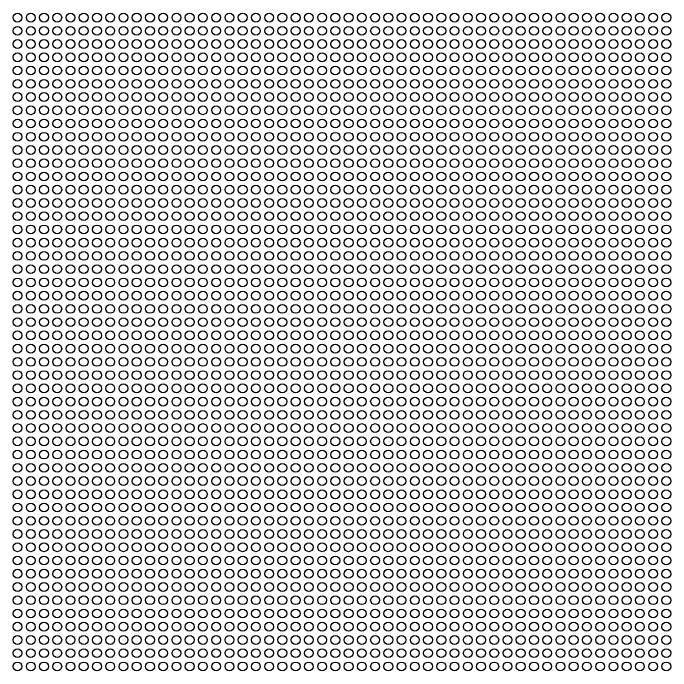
# Model space of a CAD drawing. Header units: inches. Extents: x -55 to 1004, y 12 to 2250.
# Drawn here: x 430.1 to 575.4, y 635.6 to 781 of the extents above; entities that cross this region are included whole.
import ezdxf

# ---------------------------------------------------------------- set-up
doc = ezdxf.new("R2010")
doc.units = ezdxf.units.IN
doc.header["$MEASUREMENT"] = 0

# ---------------------------------------------------------------- blocks, each defined once
blk = doc.blocks.new('*U12')
blk.add_circle((0, 0), 0.976)
blk = doc.blocks.new('*U13')
at = {"color": 0, "linetype": 'ByBlock', "lineweight": -2, "transparency": 16777216}
for p in [(0, 143.4), (2.93, 143.4), (5.85, 143.4), (8.78, 143.4), (11.71, 143.4), (14.63, 143.4), (17.56, 143.4), (20.49, 143.4), (23.41, 143.4), (26.34, 143.4), (29.27, 143.4), (32.19, 143.4), (35.12, 143.4), (38.05, 143.4), (40.97, 143.4), (43.9, 143.4), (46.83, 143.4), (49.75, 143.4), (52.68, 143.4), (55.61, 143.4), (58.53, 143.4), (61.46, 143.4), (64.39, 143.4), (67.31, 143.4), (70.24, 143.4), (73.17, 143.4), (76.09, 143.4), (79.02, 143.4), (81.95, 143.4), (84.87, 143.4), (87.8, 143.4), (90.73, 143.4), (93.65, 143.4), (96.58, 143.4), (99.51, 143.4), (102.43, 143.4), (105.36, 143.4), (108.29, 143.4), (111.21, 143.4), (114.14, 143.4), (117.06, 143.4), (119.99, 143.4), (122.92, 143.4), (125.84, 143.4), (128.77, 143.4), (131.7, 143.4), (134.62, 143.4), (137.55, 143.4), (140.48, 143.4), (143.4, 143.4), (0, 140.48), (2.93, 140.48), (5.85, 140.48), (8.78, 140.48), (11.71, 140.48), (14.63, 140.48), (17.56, 140.48), (20.49, 140.48), (23.41, 140.48), (26.34, 140.48), (29.27, 140.48), (32.19, 140.48), (35.12, 140.48), (38.05, 140.48), (40.97, 140.48), (43.9, 140.48), (46.83, 140.48), (49.75, 140.48), (52.68, 140.48), (55.61, 140.48), (58.53, 140.48), (61.46, 140.48), (64.39, 140.48), (67.31, 140.48), (70.24, 140.48), (73.17, 140.48), (76.09, 140.48), (79.02, 140.48), (81.95, 140.48), (84.87, 140.48), (87.8, 140.48), (90.73, 140.48), (93.65, 140.48), (96.58, 140.48), (99.51, 140.48), (102.43, 140.48), (105.36, 140.48), (108.29, 140.48), (111.21, 140.48), (114.14, 140.48), (117.06, 140.48), (119.99, 140.48), (122.92, 140.48), (125.84, 140.48), (128.77, 140.48), (131.7, 140.48), (134.62, 140.48), (137.55, 140.48), (140.48, 140.48), (143.4, 140.48), (0, 137.55), (2.93, 137.55), (5.85, 137.55), (8.78, 137.55), (11.71, 137.55), (14.63, 137.55), (17.56, 137.55), (20.49, 137.55), (23.41, 137.55), (26.34, 137.55), (29.27, 137.55), (32.19, 137.55), (35.12, 137.55), (38.05, 137.55), (40.97, 137.55), (43.9, 137.55), (46.83, 137.55), (49.75, 137.55), (52.68, 137.55), (55.61, 137.55), (58.53, 137.55), (61.46, 137.55), (64.39, 137.55), (67.31, 137.55), (70.24, 137.55), (73.17, 137.55), (76.09, 137.55), (79.02, 137.55), (81.95, 137.55), (84.87, 137.55), (87.8, 137.55), (90.73, 137.55), (93.65, 137.55), (96.58, 137.55), (99.51, 137.55), (102.43, 137.55), (105.36, 137.55), (108.29, 137.55), (111.21, 137.55), (114.14, 137.55), (117.06, 137.55), (119.99, 137.55), (122.92, 137.55), (125.84, 137.55), (128.77, 137.55), (131.7, 137.55), (134.62, 137.55), (137.55, 137.55), (140.48, 137.55), (143.4, 137.55), (0, 134.62), (2.93, 134.62), (5.85, 134.62), (8.78, 134.62), (11.71, 134.62), (14.63, 134.62), (17.56, 134.62), (20.49, 134.62), (23.41, 134.62), (26.34, 134.62), (29.27, 134.62), (32.19, 134.62), (35.12, 134.62), (38.05, 134.62), (40.97, 134.62), (43.9, 134.62), (46.83, 134.62), (49.75, 134.62), (52.68, 134.62), (55.61, 134.62), (58.53, 134.62), (61.46, 134.62), (64.39, 134.62), (67.31, 134.62), (70.24, 134.62), (73.17, 134.62), (76.09, 134.62), (79.02, 134.62), (81.95, 134.62), (84.87, 134.62), (87.8, 134.62), (90.73, 134.62), (93.65, 134.62), (96.58, 134.62), (99.51, 134.62), (102.43, 134.62), (105.36, 134.62), (108.29, 134.62), (111.21, 134.62), (114.14, 134.62), (117.06, 134.62), (119.99, 134.62), (122.92, 134.62), (125.84, 134.62), (128.77, 134.62), (131.7, 134.62), (134.62, 134.62), (137.55, 134.62), (140.48, 134.62), (143.4, 134.62), (0, 131.7), (2.93, 131.7), (5.85, 131.7), (8.78, 131.7), (11.71, 131.7), (14.63, 131.7), (17.56, 131.7), (20.49, 131.7), (23.41, 131.7), (26.34, 131.7), (29.27, 131.7), (32.19, 131.7), (35.12, 131.7), (38.05, 131.7), (40.97, 131.7), (43.9, 131.7), (46.83, 131.7), (49.75, 131.7), (52.68, 131.7), (55.61, 131.7), (58.53, 131.7), (61.46, 131.7), (64.39, 131.7), (67.31, 131.7), (70.24, 131.7), (73.17, 131.7), (76.09, 131.7), (79.02, 131.7), (81.95, 131.7), (84.87, 131.7), (87.8, 131.7), (90.73, 131.7), (93.65, 131.7), (96.58, 131.7), (99.51, 131.7), (102.43, 131.7), (105.36, 131.7), (108.29, 131.7), (111.21, 131.7), (114.14, 131.7), (117.06, 131.7), (119.99, 131.7), (122.92, 131.7), (125.84, 131.7), (128.77, 131.7), (131.7, 131.7), (134.62, 131.7), (137.55, 131.7), (140.48, 131.7), (143.4, 131.7), (0, 128.77), (2.93, 128.77), (5.85, 128.77), (8.78, 128.77), (11.71, 128.77), (14.63, 128.77), (17.56, 128.77), (20.49, 128.77), (23.41, 128.77), (26.34, 128.77), (29.27, 128.77), (32.19, 128.77), (35.12, 128.77), (38.05, 128.77), (40.97, 128.77), (43.9, 128.77), (46.83, 128.77), (49.75, 128.77), (52.68, 128.77), (55.61, 128.77), (58.53, 128.77), (61.46, 128.77), (64.39, 128.77), (67.31, 128.77), (70.24, 128.77), (73.17, 128.77), (76.09, 128.77), (79.02, 128.77), (81.95, 128.77), (84.87, 128.77), (87.8, 128.77), (90.73, 128.77), (93.65, 128.77), (96.58, 128.77), (99.51, 128.77), (102.43, 128.77), (105.36, 128.77), (108.29, 128.77), (111.21, 128.77), (114.14, 128.77), (117.06, 128.77), (119.99, 128.77), (122.92, 128.77), (125.84, 128.77), (128.77, 128.77), (131.7, 128.77), (134.62, 128.77), (137.55, 128.77), (140.48, 128.77), (143.4, 128.77), (0, 125.84), (2.93, 125.84), (5.85, 125.84), (8.78, 125.84), (11.71, 125.84), (14.63, 125.84), (17.56, 125.84), (20.49, 125.84), (23.41, 125.84), (26.34, 125.84), (29.27, 125.84), (32.19, 125.84), (35.12, 125.84), (38.05, 125.84), (40.97, 125.84), (43.9, 125.84), (46.83, 125.84), (49.75, 125.84), (52.68, 125.84), (55.61, 125.84), (58.53, 125.84), (61.46, 125.84), (64.39, 125.84), (67.31, 125.84), (70.24, 125.84), (73.17, 125.84), (76.09, 125.84), (79.02, 125.84), (81.95, 125.84), (84.87, 125.84), (87.8, 125.84), (90.73, 125.84), (93.65, 125.84), (96.58, 125.84), (99.51, 125.84), (102.43, 125.84), (105.36, 125.84), (108.29, 125.84), (111.21, 125.84), (114.14, 125.84), (117.06, 125.84), (119.99, 125.84), (122.92, 125.84), (125.84, 125.84), (128.77, 125.84), (131.7, 125.84), (134.62, 125.84), (137.55, 125.84), (140.48, 125.84), (143.4, 125.84), (0, 122.92), (2.93, 122.92), (5.85, 122.92), (8.78, 122.92), (11.71, 122.92), (14.63, 122.92), (17.56, 122.92), (20.49, 122.92), (23.41, 122.92), (26.34, 122.92), (29.27, 122.92), (32.19, 122.92), (35.12, 122.92), (38.05, 122.92), (40.97, 122.92), (43.9, 122.92), (46.83, 122.92), (49.75, 122.92), (52.68, 122.92), (55.61, 122.92), (58.53, 122.92), (61.46, 122.92), (64.39, 122.92), (67.31, 122.92), (70.24, 122.92), (73.17, 122.92), (76.09, 122.92), (79.02, 122.92), (81.95, 122.92), (84.87, 122.92), (87.8, 122.92), (90.73, 122.92), (93.65, 122.92), (96.58, 122.92), (99.51, 122.92), (102.43, 122.92), (105.36, 122.92), (108.29, 122.92), (111.21, 122.92), (114.14, 122.92), (117.06, 122.92), (119.99, 122.92), (122.92, 122.92), (125.84, 122.92), (128.77, 122.92), (131.7, 122.92), (134.62, 122.92), (137.55, 122.92), (140.48, 122.92), (143.4, 122.92), (0, 119.99), (2.93, 119.99), (5.85, 119.99), (8.78, 119.99), (11.71, 119.99), (14.63, 119.99), (17.56, 119.99), (20.49, 119.99), (23.41, 119.99), (26.34, 119.99), (29.27, 119.99), (32.19, 119.99), (35.12, 119.99), (38.05, 119.99), (40.97, 119.99), (43.9, 119.99), (46.83, 119.99), (49.75, 119.99), (52.68, 119.99), (55.61, 119.99), (58.53, 119.99), (61.46, 119.99), (64.39, 119.99), (67.31, 119.99), (70.24, 119.99), (73.17, 119.99), (76.09, 119.99), (79.02, 119.99), (81.95, 119.99), (84.87, 119.99), (87.8, 119.99), (90.73, 119.99), (93.65, 119.99), (96.58, 119.99), (99.51, 119.99), (102.43, 119.99), (105.36, 119.99), (108.29, 119.99), (111.21, 119.99), (114.14, 119.99), (117.06, 119.99), (119.99, 119.99), (122.92, 119.99), (125.84, 119.99), (128.77, 119.99), (131.7, 119.99), (134.62, 119.99), (137.55, 119.99), (140.48, 119.99), (143.4, 119.99), (0, 117.06), (2.93, 117.06), (5.85, 117.06), (8.78, 117.06), (11.71, 117.06), (14.63, 117.06), (17.56, 117.06), (20.49, 117.06), (23.41, 117.06), (26.34, 117.06), (29.27, 117.06), (32.19, 117.06), (35.12, 117.06), (38.05, 117.06), (40.97, 117.06), (43.9, 117.06), (46.83, 117.06), (49.75, 117.06), (52.68, 117.06), (55.61, 117.06), (58.53, 117.06), (61.46, 117.06), (64.39, 117.06), (67.31, 117.06), (70.24, 117.06), (73.17, 117.06), (76.09, 117.06), (79.02, 117.06), (81.95, 117.06), (84.87, 117.06), (87.8, 117.06), (90.73, 117.06), (93.65, 117.06), (96.58, 117.06), (99.51, 117.06), (102.43, 117.06), (105.36, 117.06), (108.29, 117.06), (111.21, 117.06), (114.14, 117.06), (117.06, 117.06), (119.99, 117.06), (122.92, 117.06), (125.84, 117.06), (128.77, 117.06), (131.7, 117.06), (134.62, 117.06), (137.55, 117.06), (140.48, 117.06), (143.4, 117.06), (0, 114.14), (2.93, 114.14), (5.85, 114.14), (8.78, 114.14), (11.71, 114.14), (14.63, 114.14), (17.56, 114.14), (20.49, 114.14), (23.41, 114.14), (26.34, 114.14), (29.27, 114.14), (32.19, 114.14), (35.12, 114.14), (38.05, 114.14), (40.97, 114.14), (43.9, 114.14), (46.83, 114.14), (49.75, 114.14), (52.68, 114.14), (55.61, 114.14), (58.53, 114.14), (61.46, 114.14), (64.39, 114.14), (67.31, 114.14), (70.24, 114.14), (73.17, 114.14), (76.09, 114.14), (79.02, 114.14), (81.95, 114.14), (84.87, 114.14), (87.8, 114.14), (90.73, 114.14), (93.65, 114.14), (96.58, 114.14), (99.51, 114.14), (102.43, 114.14), (105.36, 114.14), (108.29, 114.14), (111.21, 114.14), (114.14, 114.14), (117.06, 114.14), (119.99, 114.14), (122.92, 114.14), (125.84, 114.14), (128.77, 114.14), (131.7, 114.14), (134.62, 114.14), (137.55, 114.14), (140.48, 114.14), (143.4, 114.14), (0, 111.21), (2.93, 111.21), (5.85, 111.21), (8.78, 111.21), (11.71, 111.21), (14.63, 111.21), (17.56, 111.21), (20.49, 111.21), (23.41, 111.21), (26.34, 111.21), (29.27, 111.21), (32.19, 111.21), (35.12, 111.21), (38.05, 111.21), (40.97, 111.21), (43.9, 111.21), (46.83, 111.21), (49.75, 111.21), (52.68, 111.21), (55.61, 111.21), (58.53, 111.21), (61.46, 111.21), (64.39, 111.21), (67.31, 111.21), (70.24, 111.21), (73.17, 111.21), (76.09, 111.21), (79.02, 111.21), (81.95, 111.21), (84.87, 111.21), (87.8, 111.21), (90.73, 111.21), (93.65, 111.21), (96.58, 111.21), (99.51, 111.21), (102.43, 111.21), (105.36, 111.21), (108.29, 111.21), (111.21, 111.21), (114.14, 111.21), (117.06, 111.21), (119.99, 111.21), (122.92, 111.21), (125.84, 111.21), (128.77, 111.21), (131.7, 111.21), (134.62, 111.21), (137.55, 111.21), (140.48, 111.21), (143.4, 111.21), (0, 108.29), (2.93, 108.29), (5.85, 108.29), (8.78, 108.29), (11.71, 108.29), (14.63, 108.29), (17.56, 108.29), (20.49, 108.29), (23.41, 108.29), (26.34, 108.29), (29.27, 108.29), (32.19, 108.29), (35.12, 108.29), (38.05, 108.29), (40.97, 108.29), (43.9, 108.29), (46.83, 108.29), (49.75, 108.29), (52.68, 108.29), (55.61, 108.29), (58.53, 108.29), (61.46, 108.29), (64.39, 108.29), (67.31, 108.29), (70.24, 108.29), (73.17, 108.29), (76.09, 108.29), (79.02, 108.29), (81.95, 108.29), (84.87, 108.29), (87.8, 108.29), (90.73, 108.29), (93.65, 108.29), (96.58, 108.29), (99.51, 108.29), (102.43, 108.29), (105.36, 108.29), (108.29, 108.29), (111.21, 108.29), (114.14, 108.29), (117.06, 108.29), (119.99, 108.29), (122.92, 108.29), (125.84, 108.29), (128.77, 108.29), (131.7, 108.29), (134.62, 108.29), (137.55, 108.29), (140.48, 108.29), (143.4, 108.29), (0, 105.36), (2.93, 105.36), (5.85, 105.36), (8.78, 105.36), (11.71, 105.36), (14.63, 105.36), (17.56, 105.36), (20.49, 105.36), (23.41, 105.36), (26.34, 105.36), (29.27, 105.36), (32.19, 105.36), (35.12, 105.36), (38.05, 105.36), (40.97, 105.36), (43.9, 105.36), (46.83, 105.36), (49.75, 105.36), (52.68, 105.36), (55.61, 105.36), (58.53, 105.36), (61.46, 105.36), (64.39, 105.36), (67.31, 105.36), (70.24, 105.36), (73.17, 105.36), (76.09, 105.36), (79.02, 105.36), (81.95, 105.36), (84.87, 105.36), (87.8, 105.36), (90.73, 105.36), (93.65, 105.36), (96.58, 105.36), (99.51, 105.36), (102.43, 105.36), (105.36, 105.36), (108.29, 105.36), (111.21, 105.36), (114.14, 105.36), (117.06, 105.36), (119.99, 105.36), (122.92, 105.36), (125.84, 105.36), (128.77, 105.36), (131.7, 105.36), (134.62, 105.36), (137.55, 105.36), (140.48, 105.36), (143.4, 105.36), (0, 102.43), (2.93, 102.43), (5.85, 102.43), (8.78, 102.43), (11.71, 102.43), (14.63, 102.43), (17.56, 102.43), (20.49, 102.43), (23.41, 102.43), (26.34, 102.43), (29.27, 102.43), (32.19, 102.43), (35.12, 102.43), (38.05, 102.43), (40.97, 102.43), (43.9, 102.43), (46.83, 102.43), (49.75, 102.43), (52.68, 102.43), (55.61, 102.43), (58.53, 102.43), (61.46, 102.43), (64.39, 102.43), (67.31, 102.43), (70.24, 102.43), (73.17, 102.43), (76.09, 102.43), (79.02, 102.43), (81.95, 102.43), (84.87, 102.43), (87.8, 102.43), (90.73, 102.43), (93.65, 102.43), (96.58, 102.43), (99.51, 102.43), (102.43, 102.43), (105.36, 102.43), (108.29, 102.43), (111.21, 102.43), (114.14, 102.43), (117.06, 102.43), (119.99, 102.43), (122.92, 102.43), (125.84, 102.43), (128.77, 102.43), (131.7, 102.43), (134.62, 102.43), (137.55, 102.43), (140.48, 102.43), (143.4, 102.43), (0, 99.51), (2.93, 99.51), (5.85, 99.51), (8.78, 99.51), (11.71, 99.51), (14.63, 99.51), (17.56, 99.51), (20.49, 99.51), (23.41, 99.51), (26.34, 99.51), (29.27, 99.51), (32.19, 99.51), (35.12, 99.51), (38.05, 99.51), (40.97, 99.51), (43.9, 99.51), (46.83, 99.51), (49.75, 99.51), (52.68, 99.51), (55.61, 99.51), (58.53, 99.51), (61.46, 99.51), (64.39, 99.51), (67.31, 99.51), (70.24, 99.51), (73.17, 99.51), (76.09, 99.51), (79.02, 99.51), (81.95, 99.51), (84.87, 99.51), (87.8, 99.51), (90.73, 99.51), (93.65, 99.51), (96.58, 99.51), (99.51, 99.51), (102.43, 99.51), (105.36, 99.51), (108.29, 99.51), (111.21, 99.51), (114.14, 99.51), (117.06, 99.51), (119.99, 99.51), (122.92, 99.51), (125.84, 99.51), (128.77, 99.51), (131.7, 99.51), (134.62, 99.51), (137.55, 99.51), (140.48, 99.51), (143.4, 99.51), (0, 96.58), (2.93, 96.58), (5.85, 96.58), (8.78, 96.58), (11.71, 96.58), (14.63, 96.58), (17.56, 96.58), (20.49, 96.58), (23.41, 96.58), (26.34, 96.58), (29.27, 96.58), (32.19, 96.58), (35.12, 96.58), (38.05, 96.58), (40.97, 96.58), (43.9, 96.58), (46.83, 96.58), (49.75, 96.58), (52.68, 96.58), (55.61, 96.58), (58.53, 96.58), (61.46, 96.58), (64.39, 96.58), (67.31, 96.58), (70.24, 96.58), (73.17, 96.58), (76.09, 96.58), (79.02, 96.58), (81.95, 96.58), (84.87, 96.58), (87.8, 96.58), (90.73, 96.58), (93.65, 96.58), (96.58, 96.58), (99.51, 96.58), (102.43, 96.58), (105.36, 96.58), (108.29, 96.58), (111.21, 96.58), (114.14, 96.58), (117.06, 96.58), (119.99, 96.58), (122.92, 96.58), (125.84, 96.58), (128.77, 96.58), (131.7, 96.58), (134.62, 96.58), (137.55, 96.58), (140.48, 96.58), (143.4, 96.58), (0, 93.65), (2.93, 93.65), (5.85, 93.65), (8.78, 93.65), (11.71, 93.65), (14.63, 93.65), (17.56, 93.65), (20.49, 93.65), (23.41, 93.65), (26.34, 93.65), (29.27, 93.65), (32.19, 93.65), (35.12, 93.65), (38.05, 93.65), (40.97, 93.65), (43.9, 93.65), (46.83, 93.65), (49.75, 93.65), (52.68, 93.65), (55.61, 93.65), (58.53, 93.65), (61.46, 93.65), (64.39, 93.65), (67.31, 93.65), (70.24, 93.65), (73.17, 93.65), (76.09, 93.65), (79.02, 93.65), (81.95, 93.65), (84.87, 93.65), (87.8, 93.65), (90.73, 93.65), (93.65, 93.65), (96.58, 93.65), (99.51, 93.65), (102.43, 93.65), (105.36, 93.65), (108.29, 93.65), (111.21, 93.65), (114.14, 93.65), (117.06, 93.65), (119.99, 93.65), (122.92, 93.65), (125.84, 93.65), (128.77, 93.65), (131.7, 93.65), (134.62, 93.65), (137.55, 93.65), (140.48, 93.65), (143.4, 93.65), (0, 90.73), (2.93, 90.73), (5.85, 90.73), (8.78, 90.73), (11.71, 90.73), (14.63, 90.73), (17.56, 90.73), (20.49, 90.73), (23.41, 90.73), (26.34, 90.73), (29.27, 90.73), (32.19, 90.73), (35.12, 90.73), (38.05, 90.73), (40.97, 90.73), (43.9, 90.73), (46.83, 90.73), (49.75, 90.73), (52.68, 90.73), (55.61, 90.73), (58.53, 90.73), (61.46, 90.73), (64.39, 90.73), (67.31, 90.73), (70.24, 90.73), (73.17, 90.73), (76.09, 90.73), (79.02, 90.73), (81.95, 90.73), (84.87, 90.73), (87.8, 90.73), (90.73, 90.73), (93.65, 90.73), (96.58, 90.73), (99.51, 90.73), (102.43, 90.73), (105.36, 90.73), (108.29, 90.73), (111.21, 90.73), (114.14, 90.73), (117.06, 90.73), (119.99, 90.73), (122.92, 90.73), (125.84, 90.73), (128.77, 90.73), (131.7, 90.73), (134.62, 90.73), (137.55, 90.73), (140.48, 90.73), (143.4, 90.73), (0, 87.8), (2.93, 87.8), (5.85, 87.8), (8.78, 87.8), (11.71, 87.8), (14.63, 87.8), (17.56, 87.8), (20.49, 87.8), (23.41, 87.8), (26.34, 87.8), (29.27, 87.8), (32.19, 87.8), (35.12, 87.8), (38.05, 87.8), (40.97, 87.8), (43.9, 87.8), (46.83, 87.8), (49.75, 87.8), (52.68, 87.8), (55.61, 87.8), (58.53, 87.8), (61.46, 87.8), (64.39, 87.8), (67.31, 87.8), (70.24, 87.8), (73.17, 87.8), (76.09, 87.8), (79.02, 87.8), (81.95, 87.8), (84.87, 87.8), (87.8, 87.8), (90.73, 87.8), (93.65, 87.8), (96.58, 87.8), (99.51, 87.8), (102.43, 87.8), (105.36, 87.8), (108.29, 87.8), (111.21, 87.8), (114.14, 87.8), (117.06, 87.8), (119.99, 87.8), (122.92, 87.8), (125.84, 87.8), (128.77, 87.8), (131.7, 87.8), (134.62, 87.8), (137.55, 87.8), (140.48, 87.8), (143.4, 87.8), (0, 84.87), (2.93, 84.87), (5.85, 84.87), (8.78, 84.87), (11.71, 84.87), (14.63, 84.87), (17.56, 84.87), (20.49, 84.87), (23.41, 84.87), (26.34, 84.87), (29.27, 84.87), (32.19, 84.87), (35.12, 84.87), (38.05, 84.87), (40.97, 84.87), (43.9, 84.87), (46.83, 84.87), (49.75, 84.87), (52.68, 84.87), (55.61, 84.87), (58.53, 84.87), (61.46, 84.87), (64.39, 84.87), (67.31, 84.87), (70.24, 84.87), (73.17, 84.87), (76.09, 84.87), (79.02, 84.87), (81.95, 84.87), (84.87, 84.87), (87.8, 84.87), (90.73, 84.87), (93.65, 84.87), (96.58, 84.87), (99.51, 84.87), (102.43, 84.87), (105.36, 84.87), (108.29, 84.87), (111.21, 84.87), (114.14, 84.87), (117.06, 84.87), (119.99, 84.87), (122.92, 84.87), (125.84, 84.87), (128.77, 84.87), (131.7, 84.87), (134.62, 84.87), (137.55, 84.87), (140.48, 84.87), (143.4, 84.87), (0, 81.95), (2.93, 81.95), (5.85, 81.95), (8.78, 81.95), (11.71, 81.95), (14.63, 81.95), (17.56, 81.95), (20.49, 81.95), (23.41, 81.95), (26.34, 81.95), (29.27, 81.95), (32.19, 81.95), (35.12, 81.95), (38.05, 81.95), (40.97, 81.95), (43.9, 81.95), (46.83, 81.95), (49.75, 81.95), (52.68, 81.95), (55.61, 81.95), (58.53, 81.95), (61.46, 81.95), (64.39, 81.95), (67.31, 81.95), (70.24, 81.95), (73.17, 81.95), (76.09, 81.95), (79.02, 81.95), (81.95, 81.95), (84.87, 81.95), (87.8, 81.95), (90.73, 81.95), (93.65, 81.95), (96.58, 81.95), (99.51, 81.95), (102.43, 81.95), (105.36, 81.95), (108.29, 81.95), (111.21, 81.95), (114.14, 81.95), (117.06, 81.95), (119.99, 81.95), (122.92, 81.95), (125.84, 81.95), (128.77, 81.95), (131.7, 81.95), (134.62, 81.95), (137.55, 81.95), (140.48, 81.95), (143.4, 81.95), (0, 79.02), (2.93, 79.02), (5.85, 79.02), (8.78, 79.02), (11.71, 79.02), (14.63, 79.02), (17.56, 79.02), (20.49, 79.02), (23.41, 79.02), (26.34, 79.02), (29.27, 79.02), (32.19, 79.02), (35.12, 79.02), (38.05, 79.02), (40.97, 79.02), (43.9, 79.02), (46.83, 79.02), (49.75, 79.02), (52.68, 79.02), (55.61, 79.02), (58.53, 79.02), (61.46, 79.02), (64.39, 79.02), (67.31, 79.02), (70.24, 79.02), (73.17, 79.02), (76.09, 79.02), (79.02, 79.02), (81.95, 79.02), (84.87, 79.02), (87.8, 79.02), (90.73, 79.02), (93.65, 79.02), (96.58, 79.02), (99.51, 79.02), (102.43, 79.02), (105.36, 79.02), (108.29, 79.02), (111.21, 79.02), (114.14, 79.02), (117.06, 79.02), (119.99, 79.02), (122.92, 79.02), (125.84, 79.02), (128.77, 79.02), (131.7, 79.02), (134.62, 79.02), (137.55, 79.02), (140.48, 79.02), (143.4, 79.02), (0, 76.09), (2.93, 76.09), (5.85, 76.09), (8.78, 76.09), (11.71, 76.09), (14.63, 76.09), (17.56, 76.09), (20.49, 76.09), (23.41, 76.09), (26.34, 76.09), (29.27, 76.09), (32.19, 76.09), (35.12, 76.09), (38.05, 76.09), (40.97, 76.09), (43.9, 76.09), (46.83, 76.09), (49.75, 76.09), (52.68, 76.09), (55.61, 76.09), (58.53, 76.09), (61.46, 76.09), (64.39, 76.09), (67.31, 76.09), (70.24, 76.09), (73.17, 76.09), (76.09, 76.09), (79.02, 76.09), (81.95, 76.09), (84.87, 76.09), (87.8, 76.09), (90.73, 76.09), (93.65, 76.09), (96.58, 76.09), (99.51, 76.09), (102.43, 76.09), (105.36, 76.09), (108.29, 76.09), (111.21, 76.09), (114.14, 76.09), (117.06, 76.09), (119.99, 76.09), (122.92, 76.09), (125.84, 76.09), (128.77, 76.09), (131.7, 76.09), (134.62, 76.09), (137.55, 76.09), (140.48, 76.09), (143.4, 76.09), (0, 73.17), (2.93, 73.17), (5.85, 73.17), (8.78, 73.17), (11.71, 73.17), (14.63, 73.17), (17.56, 73.17), (20.49, 73.17), (23.41, 73.17), (26.34, 73.17), (29.27, 73.17), (32.19, 73.17), (35.12, 73.17), (38.05, 73.17), (40.97, 73.17), (43.9, 73.17), (46.83, 73.17), (49.75, 73.17), (52.68, 73.17), (55.61, 73.17), (58.53, 73.17), (61.46, 73.17), (64.39, 73.17), (67.31, 73.17), (70.24, 73.17), (73.17, 73.17), (76.09, 73.17), (79.02, 73.17), (81.95, 73.17), (84.87, 73.17), (87.8, 73.17), (90.73, 73.17), (93.65, 73.17), (96.58, 73.17), (99.51, 73.17), (102.43, 73.17), (105.36, 73.17), (108.29, 73.17), (111.21, 73.17), (114.14, 73.17), (117.06, 73.17), (119.99, 73.17), (122.92, 73.17), (125.84, 73.17), (128.77, 73.17), (131.7, 73.17), (134.62, 73.17), (137.55, 73.17), (140.48, 73.17), (143.4, 73.17), (0, 70.24), (2.93, 70.24), (5.85, 70.24), (8.78, 70.24), (11.71, 70.24), (14.63, 70.24), (17.56, 70.24), (20.49, 70.24), (23.41, 70.24), (26.34, 70.24), (29.27, 70.24), (32.19, 70.24), (35.12, 70.24), (38.05, 70.24), (40.97, 70.24), (43.9, 70.24), (46.83, 70.24), (49.75, 70.24), (52.68, 70.24), (55.61, 70.24), (58.53, 70.24), (61.46, 70.24), (64.39, 70.24), (67.31, 70.24), (70.24, 70.24), (73.17, 70.24), (76.09, 70.24), (79.02, 70.24), (81.95, 70.24), (84.87, 70.24), (87.8, 70.24), (90.73, 70.24), (93.65, 70.24), (96.58, 70.24), (99.51, 70.24), (102.43, 70.24), (105.36, 70.24), (108.29, 70.24), (111.21, 70.24), (114.14, 70.24), (117.06, 70.24), (119.99, 70.24), (122.92, 70.24), (125.84, 70.24), (128.77, 70.24), (131.7, 70.24), (134.62, 70.24), (137.55, 70.24), (140.48, 70.24), (143.4, 70.24), (0, 67.31), (2.93, 67.31), (5.85, 67.31), (8.78, 67.31), (11.71, 67.31), (14.63, 67.31), (17.56, 67.31), (20.49, 67.31), (23.41, 67.31), (26.34, 67.31), (29.27, 67.31), (32.19, 67.31), (35.12, 67.31), (38.05, 67.31), (40.97, 67.31), (43.9, 67.31), (46.83, 67.31), (49.75, 67.31), (52.68, 67.31), (55.61, 67.31), (58.53, 67.31), (61.46, 67.31), (64.39, 67.31), (67.31, 67.31), (70.24, 67.31), (73.17, 67.31), (76.09, 67.31), (79.02, 67.31), (81.95, 67.31), (84.87, 67.31), (87.8, 67.31), (90.73, 67.31), (93.65, 67.31), (96.58, 67.31), (99.51, 67.31), (102.43, 67.31), (105.36, 67.31), (108.29, 67.31), (111.21, 67.31), (114.14, 67.31), (117.06, 67.31), (119.99, 67.31), (122.92, 67.31), (125.84, 67.31), (128.77, 67.31), (131.7, 67.31), (134.62, 67.31), (137.55, 67.31), (140.48, 67.31), (143.4, 67.31), (0, 64.39), (2.93, 64.39), (5.85, 64.39), (8.78, 64.39), (11.71, 64.39), (14.63, 64.39), (17.56, 64.39), (20.49, 64.39), (23.41, 64.39), (26.34, 64.39), (29.27, 64.39), (32.19, 64.39), (35.12, 64.39), (38.05, 64.39), (40.97, 64.39), (43.9, 64.39), (46.83, 64.39), (49.75, 64.39), (52.68, 64.39), (55.61, 64.39), (58.53, 64.39), (61.46, 64.39), (64.39, 64.39), (67.31, 64.39), (70.24, 64.39), (73.17, 64.39), (76.09, 64.39), (79.02, 64.39), (81.95, 64.39), (84.87, 64.39), (87.8, 64.39), (90.73, 64.39), (93.65, 64.39), (96.58, 64.39), (99.51, 64.39), (102.43, 64.39), (105.36, 64.39), (108.29, 64.39), (111.21, 64.39), (114.14, 64.39), (117.06, 64.39), (119.99, 64.39), (122.92, 64.39), (125.84, 64.39), (128.77, 64.39), (131.7, 64.39), (134.62, 64.39), (137.55, 64.39), (140.48, 64.39), (143.4, 64.39), (0, 61.46), (2.93, 61.46), (5.85, 61.46), (8.78, 61.46), (11.71, 61.46), (14.63, 61.46), (17.56, 61.46), (20.49, 61.46), (23.41, 61.46), (26.34, 61.46), (29.27, 61.46), (32.19, 61.46), (35.12, 61.46), (38.05, 61.46), (40.97, 61.46), (43.9, 61.46), (46.83, 61.46), (49.75, 61.46), (52.68, 61.46), (55.61, 61.46), (58.53, 61.46), (61.46, 61.46), (64.39, 61.46), (67.31, 61.46), (70.24, 61.46), (73.17, 61.46), (76.09, 61.46), (79.02, 61.46), (81.95, 61.46), (84.87, 61.46), (87.8, 61.46), (90.73, 61.46), (93.65, 61.46), (96.58, 61.46), (99.51, 61.46), (102.43, 61.46), (105.36, 61.46), (108.29, 61.46), (111.21, 61.46), (114.14, 61.46), (117.06, 61.46), (119.99, 61.46), (122.92, 61.46), (125.84, 61.46), (128.77, 61.46), (131.7, 61.46), (134.62, 61.46), (137.55, 61.46), (140.48, 61.46), (143.4, 61.46), (0, 58.53), (2.93, 58.53), (5.85, 58.53), (8.78, 58.53), (11.71, 58.53), (14.63, 58.53), (17.56, 58.53), (20.49, 58.53), (23.41, 58.53), (26.34, 58.53), (29.27, 58.53), (32.19, 58.53), (35.12, 58.53), (38.05, 58.53), (40.97, 58.53), (43.9, 58.53), (46.83, 58.53), (49.75, 58.53), (52.68, 58.53), (55.61, 58.53), (58.53, 58.53), (61.46, 58.53), (64.39, 58.53), (67.31, 58.53), (70.24, 58.53), (73.17, 58.53), (76.09, 58.53), (79.02, 58.53), (81.95, 58.53), (84.87, 58.53), (87.8, 58.53), (90.73, 58.53), (93.65, 58.53), (96.58, 58.53), (99.51, 58.53), (102.43, 58.53), (105.36, 58.53), (108.29, 58.53), (111.21, 58.53), (114.14, 58.53), (117.06, 58.53), (119.99, 58.53), (122.92, 58.53), (125.84, 58.53), (128.77, 58.53), (131.7, 58.53), (134.62, 58.53), (137.55, 58.53), (140.48, 58.53), (143.4, 58.53), (0, 55.61), (2.93, 55.61), (5.85, 55.61), (8.78, 55.61), (11.71, 55.61), (14.63, 55.61), (17.56, 55.61), (20.49, 55.61), (23.41, 55.61), (26.34, 55.61), (29.27, 55.61), (32.19, 55.61), (35.12, 55.61), (38.05, 55.61), (40.97, 55.61), (43.9, 55.61), (46.83, 55.61), (49.75, 55.61), (52.68, 55.61), (55.61, 55.61), (58.53, 55.61), (61.46, 55.61), (64.39, 55.61), (67.31, 55.61), (70.24, 55.61), (73.17, 55.61), (76.09, 55.61), (79.02, 55.61), (81.95, 55.61), (84.87, 55.61), (87.8, 55.61), (90.73, 55.61), (93.65, 55.61), (96.58, 55.61), (99.51, 55.61), (102.43, 55.61), (105.36, 55.61), (108.29, 55.61), (111.21, 55.61), (114.14, 55.61), (117.06, 55.61), (119.99, 55.61), (122.92, 55.61), (125.84, 55.61), (128.77, 55.61), (131.7, 55.61), (134.62, 55.61), (137.55, 55.61), (140.48, 55.61), (143.4, 55.61), (0, 52.68), (2.93, 52.68), (5.85, 52.68), (8.78, 52.68), (11.71, 52.68), (14.63, 52.68), (17.56, 52.68), (20.49, 52.68), (23.41, 52.68), (26.34, 52.68), (29.27, 52.68), (32.19, 52.68), (35.12, 52.68), (38.05, 52.68), (40.97, 52.68), (43.9, 52.68), (46.83, 52.68), (49.75, 52.68), (52.68, 52.68), (55.61, 52.68), (58.53, 52.68), (61.46, 52.68), (64.39, 52.68), (67.31, 52.68), (70.24, 52.68), (73.17, 52.68), (76.09, 52.68), (79.02, 52.68), (81.95, 52.68), (84.87, 52.68), (87.8, 52.68), (90.73, 52.68), (93.65, 52.68), (96.58, 52.68), (99.51, 52.68), (102.43, 52.68), (105.36, 52.68), (108.29, 52.68), (111.21, 52.68), (114.14, 52.68), (117.06, 52.68), (119.99, 52.68), (122.92, 52.68), (125.84, 52.68), (128.77, 52.68), (131.7, 52.68), (134.62, 52.68), (137.55, 52.68), (140.48, 52.68), (143.4, 52.68), (0, 49.75), (2.93, 49.75), (5.85, 49.75), (8.78, 49.75), (11.71, 49.75), (14.63, 49.75), (17.56, 49.75), (20.49, 49.75), (23.41, 49.75), (26.34, 49.75), (29.27, 49.75), (32.19, 49.75), (35.12, 49.75), (38.05, 49.75), (40.97, 49.75), (43.9, 49.75), (46.83, 49.75), (49.75, 49.75), (52.68, 49.75), (55.61, 49.75), (58.53, 49.75), (61.46, 49.75), (64.39, 49.75), (67.31, 49.75), (70.24, 49.75), (73.17, 49.75), (76.09, 49.75), (79.02, 49.75), (81.95, 49.75), (84.87, 49.75), (87.8, 49.75), (90.73, 49.75), (93.65, 49.75), (96.58, 49.75), (99.51, 49.75), (102.43, 49.75), (105.36, 49.75), (108.29, 49.75), (111.21, 49.75), (114.14, 49.75), (117.06, 49.75), (119.99, 49.75), (122.92, 49.75), (125.84, 49.75), (128.77, 49.75), (131.7, 49.75), (134.62, 49.75), (137.55, 49.75), (140.48, 49.75), (143.4, 49.75), (0, 46.83), (2.93, 46.83), (5.85, 46.83), (8.78, 46.83), (11.71, 46.83), (14.63, 46.83), (17.56, 46.83), (20.49, 46.83), (23.41, 46.83), (26.34, 46.83), (29.27, 46.83), (32.19, 46.83), (35.12, 46.83), (38.05, 46.83), (40.97, 46.83), (43.9, 46.83), (46.83, 46.83), (49.75, 46.83), (52.68, 46.83), (55.61, 46.83), (58.53, 46.83), (61.46, 46.83), (64.39, 46.83), (67.31, 46.83), (70.24, 46.83), (73.17, 46.83), (76.09, 46.83), (79.02, 46.83), (81.95, 46.83), (84.87, 46.83), (87.8, 46.83), (90.73, 46.83), (93.65, 46.83), (96.58, 46.83), (99.51, 46.83), (102.43, 46.83), (105.36, 46.83), (108.29, 46.83), (111.21, 46.83), (114.14, 46.83), (117.06, 46.83), (119.99, 46.83), (122.92, 46.83), (125.84, 46.83), (128.77, 46.83), (131.7, 46.83), (134.62, 46.83), (137.55, 46.83), (140.48, 46.83), (143.4, 46.83), (0, 43.9), (2.93, 43.9), (5.85, 43.9), (8.78, 43.9), (11.71, 43.9), (14.63, 43.9), (17.56, 43.9), (20.49, 43.9), (23.41, 43.9), (26.34, 43.9), (29.27, 43.9), (32.19, 43.9), (35.12, 43.9), (38.05, 43.9), (40.97, 43.9), (43.9, 43.9), (46.83, 43.9), (49.75, 43.9), (52.68, 43.9), (55.61, 43.9), (58.53, 43.9), (61.46, 43.9), (64.39, 43.9), (67.31, 43.9), (70.24, 43.9), (73.17, 43.9), (76.09, 43.9), (79.02, 43.9), (81.95, 43.9), (84.87, 43.9), (87.8, 43.9), (90.73, 43.9), (93.65, 43.9), (96.58, 43.9), (99.51, 43.9), (102.43, 43.9), (105.36, 43.9), (108.29, 43.9), (111.21, 43.9), (114.14, 43.9), (117.06, 43.9), (119.99, 43.9), (122.92, 43.9), (125.84, 43.9), (128.77, 43.9), (131.7, 43.9), (134.62, 43.9), (137.55, 43.9), (140.48, 43.9), (143.4, 43.9), (0, 40.97), (2.93, 40.97), (5.85, 40.97), (8.78, 40.97), (11.71, 40.97), (14.63, 40.97), (17.56, 40.97), (20.49, 40.97), (23.41, 40.97), (26.34, 40.97), (29.27, 40.97), (32.19, 40.97), (35.12, 40.97), (38.05, 40.97), (40.97, 40.97), (43.9, 40.97), (46.83, 40.97), (49.75, 40.97), (52.68, 40.97), (55.61, 40.97), (58.53, 40.97), (61.46, 40.97), (64.39, 40.97), (67.31, 40.97), (70.24, 40.97), (73.17, 40.97), (76.09, 40.97), (79.02, 40.97), (81.95, 40.97), (84.87, 40.97), (87.8, 40.97), (90.73, 40.97), (93.65, 40.97), (96.58, 40.97), (99.51, 40.97), (102.43, 40.97), (105.36, 40.97), (108.29, 40.97), (111.21, 40.97), (114.14, 40.97), (117.06, 40.97), (119.99, 40.97), (122.92, 40.97), (125.84, 40.97), (128.77, 40.97), (131.7, 40.97), (134.62, 40.97), (137.55, 40.97), (140.48, 40.97), (143.4, 40.97), (0, 38.05), (2.93, 38.05), (5.85, 38.05), (8.78, 38.05), (11.71, 38.05), (14.63, 38.05), (17.56, 38.05), (20.49, 38.05), (23.41, 38.05), (26.34, 38.05), (29.27, 38.05), (32.19, 38.05), (35.12, 38.05), (38.05, 38.05), (40.97, 38.05), (43.9, 38.05), (46.83, 38.05), (49.75, 38.05), (52.68, 38.05), (55.61, 38.05), (58.53, 38.05), (61.46, 38.05), (64.39, 38.05), (67.31, 38.05), (70.24, 38.05), (73.17, 38.05), (76.09, 38.05), (79.02, 38.05), (81.95, 38.05), (84.87, 38.05), (87.8, 38.05), (90.73, 38.05), (93.65, 38.05), (96.58, 38.05), (99.51, 38.05), (102.43, 38.05), (105.36, 38.05), (108.29, 38.05), (111.21, 38.05), (114.14, 38.05), (117.06, 38.05), (119.99, 38.05), (122.92, 38.05), (125.84, 38.05), (128.77, 38.05), (131.7, 38.05), (134.62, 38.05), (137.55, 38.05), (140.48, 38.05), (143.4, 38.05), (0, 35.12), (2.93, 35.12), (5.85, 35.12), (8.78, 35.12), (11.71, 35.12), (14.63, 35.12), (17.56, 35.12), (20.49, 35.12), (23.41, 35.12), (26.34, 35.12), (29.27, 35.12), (32.19, 35.12), (35.12, 35.12), (38.05, 35.12), (40.97, 35.12), (43.9, 35.12), (46.83, 35.12), (49.75, 35.12), (52.68, 35.12), (55.61, 35.12), (58.53, 35.12), (61.46, 35.12), (64.39, 35.12), (67.31, 35.12), (70.24, 35.12), (73.17, 35.12), (76.09, 35.12), (79.02, 35.12), (81.95, 35.12), (84.87, 35.12), (87.8, 35.12), (90.73, 35.12), (93.65, 35.12), (96.58, 35.12), (99.51, 35.12), (102.43, 35.12), (105.36, 35.12), (108.29, 35.12), (111.21, 35.12), (114.14, 35.12), (117.06, 35.12), (119.99, 35.12), (122.92, 35.12), (125.84, 35.12), (128.77, 35.12), (131.7, 35.12), (134.62, 35.12), (137.55, 35.12), (140.48, 35.12), (143.4, 35.12), (0, 32.19), (2.93, 32.19), (5.85, 32.19), (8.78, 32.19), (11.71, 32.19), (14.63, 32.19), (17.56, 32.19), (20.49, 32.19), (23.41, 32.19), (26.34, 32.19), (29.27, 32.19), (32.19, 32.19), (35.12, 32.19), (38.05, 32.19), (40.97, 32.19), (43.9, 32.19), (46.83, 32.19), (49.75, 32.19), (52.68, 32.19), (55.61, 32.19), (58.53, 32.19), (61.46, 32.19), (64.39, 32.19), (67.31, 32.19), (70.24, 32.19), (73.17, 32.19), (76.09, 32.19), (79.02, 32.19), (81.95, 32.19), (84.87, 32.19), (87.8, 32.19), (90.73, 32.19), (93.65, 32.19), (96.58, 32.19), (99.51, 32.19), (102.43, 32.19), (105.36, 32.19), (108.29, 32.19), (111.21, 32.19), (114.14, 32.19), (117.06, 32.19), (119.99, 32.19), (122.92, 32.19), (125.84, 32.19), (128.77, 32.19), (131.7, 32.19), (134.62, 32.19), (137.55, 32.19), (140.48, 32.19), (143.4, 32.19), (0, 29.27), (2.93, 29.27), (5.85, 29.27), (8.78, 29.27), (11.71, 29.27), (14.63, 29.27), (17.56, 29.27), (20.49, 29.27), (23.41, 29.27), (26.34, 29.27), (29.27, 29.27), (32.19, 29.27), (35.12, 29.27), (38.05, 29.27), (40.97, 29.27), (43.9, 29.27), (46.83, 29.27), (49.75, 29.27), (52.68, 29.27), (55.61, 29.27), (58.53, 29.27), (61.46, 29.27), (64.39, 29.27), (67.31, 29.27), (70.24, 29.27), (73.17, 29.27), (76.09, 29.27), (79.02, 29.27), (81.95, 29.27), (84.87, 29.27), (87.8, 29.27), (90.73, 29.27), (93.65, 29.27), (96.58, 29.27), (99.51, 29.27), (102.43, 29.27), (105.36, 29.27), (108.29, 29.27), (111.21, 29.27), (114.14, 29.27), (117.06, 29.27), (119.99, 29.27), (122.92, 29.27), (125.84, 29.27), (128.77, 29.27), (131.7, 29.27), (134.62, 29.27), (137.55, 29.27), (140.48, 29.27), (143.4, 29.27), (0, 26.34), (2.93, 26.34), (5.85, 26.34), (8.78, 26.34), (11.71, 26.34), (14.63, 26.34), (17.56, 26.34), (20.49, 26.34), (23.41, 26.34), (26.34, 26.34), (29.27, 26.34), (32.19, 26.34), (35.12, 26.34), (38.05, 26.34), (40.97, 26.34), (43.9, 26.34), (46.83, 26.34), (49.75, 26.34), (52.68, 26.34), (55.61, 26.34), (58.53, 26.34), (61.46, 26.34), (64.39, 26.34), (67.31, 26.34), (70.24, 26.34), (73.17, 26.34), (76.09, 26.34), (79.02, 26.34), (81.95, 26.34), (84.87, 26.34), (87.8, 26.34), (90.73, 26.34), (93.65, 26.34), (96.58, 26.34), (99.51, 26.34), (102.43, 26.34), (105.36, 26.34), (108.29, 26.34), (111.21, 26.34), (114.14, 26.34), (117.06, 26.34), (119.99, 26.34), (122.92, 26.34), (125.84, 26.34), (128.77, 26.34), (131.7, 26.34), (134.62, 26.34), (137.55, 26.34), (140.48, 26.34), (143.4, 26.34), (0, 23.41), (2.93, 23.41), (5.85, 23.41), (8.78, 23.41), (11.71, 23.41), (14.63, 23.41), (17.56, 23.41), (20.49, 23.41), (23.41, 23.41), (26.34, 23.41), (29.27, 23.41), (32.19, 23.41), (35.12, 23.41), (38.05, 23.41), (40.97, 23.41), (43.9, 23.41), (46.83, 23.41), (49.75, 23.41), (52.68, 23.41), (55.61, 23.41), (58.53, 23.41), (61.46, 23.41), (64.39, 23.41), (67.31, 23.41), (70.24, 23.41), (73.17, 23.41), (76.09, 23.41), (79.02, 23.41), (81.95, 23.41), (84.87, 23.41), (87.8, 23.41), (90.73, 23.41), (93.65, 23.41), (96.58, 23.41), (99.51, 23.41), (102.43, 23.41), (105.36, 23.41), (108.29, 23.41), (111.21, 23.41), (114.14, 23.41), (117.06, 23.41), (119.99, 23.41), (122.92, 23.41), (125.84, 23.41), (128.77, 23.41), (131.7, 23.41), (134.62, 23.41), (137.55, 23.41), (140.48, 23.41), (143.4, 23.41), (0, 20.49), (2.93, 20.49), (5.85, 20.49), (8.78, 20.49), (11.71, 20.49), (14.63, 20.49), (17.56, 20.49), (20.49, 20.49), (23.41, 20.49), (26.34, 20.49), (29.27, 20.49), (32.19, 20.49), (35.12, 20.49), (38.05, 20.49), (40.97, 20.49), (43.9, 20.49), (46.83, 20.49), (49.75, 20.49), (52.68, 20.49), (55.61, 20.49), (58.53, 20.49), (61.46, 20.49), (64.39, 20.49), (67.31, 20.49), (70.24, 20.49), (73.17, 20.49), (76.09, 20.49), (79.02, 20.49), (81.95, 20.49), (84.87, 20.49), (87.8, 20.49), (90.73, 20.49), (93.65, 20.49), (96.58, 20.49), (99.51, 20.49), (102.43, 20.49), (105.36, 20.49), (108.29, 20.49), (111.21, 20.49), (114.14, 20.49), (117.06, 20.49), (119.99, 20.49), (122.92, 20.49), (125.84, 20.49), (128.77, 20.49), (131.7, 20.49), (134.62, 20.49), (137.55, 20.49), (140.48, 20.49), (143.4, 20.49), (0, 17.56), (2.93, 17.56), (5.85, 17.56), (8.78, 17.56), (11.71, 17.56), (14.63, 17.56), (17.56, 17.56), (20.49, 17.56), (23.41, 17.56), (26.34, 17.56), (29.27, 17.56), (32.19, 17.56), (35.12, 17.56), (38.05, 17.56), (40.97, 17.56), (43.9, 17.56), (46.83, 17.56), (49.75, 17.56), (52.68, 17.56), (55.61, 17.56), (58.53, 17.56), (61.46, 17.56), (64.39, 17.56), (67.31, 17.56), (70.24, 17.56), (73.17, 17.56), (76.09, 17.56), (79.02, 17.56), (81.95, 17.56), (84.87, 17.56), (87.8, 17.56), (90.73, 17.56), (93.65, 17.56), (96.58, 17.56), (99.51, 17.56), (102.43, 17.56), (105.36, 17.56), (108.29, 17.56), (111.21, 17.56), (114.14, 17.56), (117.06, 17.56), (119.99, 17.56), (122.92, 17.56), (125.84, 17.56), (128.77, 17.56), (131.7, 17.56), (134.62, 17.56), (137.55, 17.56), (140.48, 17.56), (143.4, 17.56), (0, 14.63), (2.93, 14.63), (5.85, 14.63), (8.78, 14.63), (11.71, 14.63), (14.63, 14.63), (17.56, 14.63), (20.49, 14.63), (23.41, 14.63), (26.34, 14.63), (29.27, 14.63), (32.19, 14.63), (35.12, 14.63), (38.05, 14.63), (40.97, 14.63), (43.9, 14.63), (46.83, 14.63), (49.75, 14.63), (52.68, 14.63), (55.61, 14.63), (58.53, 14.63), (61.46, 14.63), (64.39, 14.63), (67.31, 14.63), (70.24, 14.63), (73.17, 14.63), (76.09, 14.63), (79.02, 14.63), (81.95, 14.63), (84.87, 14.63), (87.8, 14.63), (90.73, 14.63), (93.65, 14.63), (96.58, 14.63), (99.51, 14.63), (102.43, 14.63), (105.36, 14.63), (108.29, 14.63), (111.21, 14.63), (114.14, 14.63), (117.06, 14.63), (119.99, 14.63), (122.92, 14.63), (125.84, 14.63), (128.77, 14.63), (131.7, 14.63), (134.62, 14.63), (137.55, 14.63), (140.48, 14.63), (143.4, 14.63), (0, 11.71), (2.93, 11.71), (5.85, 11.71), (8.78, 11.71), (11.71, 11.71), (14.63, 11.71), (17.56, 11.71), (20.49, 11.71), (23.41, 11.71), (26.34, 11.71), (29.27, 11.71), (32.19, 11.71), (35.12, 11.71), (38.05, 11.71), (40.97, 11.71), (43.9, 11.71), (46.83, 11.71), (49.75, 11.71), (52.68, 11.71), (55.61, 11.71), (58.53, 11.71), (61.46, 11.71), (64.39, 11.71), (67.31, 11.71), (70.24, 11.71), (73.17, 11.71), (76.09, 11.71), (79.02, 11.71), (81.95, 11.71), (84.87, 11.71), (87.8, 11.71), (90.73, 11.71), (93.65, 11.71), (96.58, 11.71), (99.51, 11.71), (102.43, 11.71), (105.36, 11.71), (108.29, 11.71), (111.21, 11.71), (114.14, 11.71), (117.06, 11.71), (119.99, 11.71), (122.92, 11.71), (125.84, 11.71), (128.77, 11.71), (131.7, 11.71), (134.62, 11.71), (137.55, 11.71), (140.48, 11.71), (143.4, 11.71), (0, 8.78), (2.93, 8.78), (5.85, 8.78), (8.78, 8.78), (11.71, 8.78), (14.63, 8.78), (17.56, 8.78), (20.49, 8.78), (23.41, 8.78), (26.34, 8.78), (29.27, 8.78), (32.19, 8.78), (35.12, 8.78), (38.05, 8.78), (40.97, 8.78), (43.9, 8.78), (46.83, 8.78), (49.75, 8.78), (52.68, 8.78), (55.61, 8.78), (58.53, 8.78), (61.46, 8.78), (64.39, 8.78), (67.31, 8.78), (70.24, 8.78), (73.17, 8.78), (76.09, 8.78), (79.02, 8.78), (81.95, 8.78), (84.87, 8.78), (87.8, 8.78), (90.73, 8.78), (93.65, 8.78), (96.58, 8.78), (99.51, 8.78), (102.43, 8.78), (105.36, 8.78), (108.29, 8.78), (111.21, 8.78), (114.14, 8.78), (117.06, 8.78), (119.99, 8.78), (122.92, 8.78), (125.84, 8.78), (128.77, 8.78), (131.7, 8.78), (134.62, 8.78), (137.55, 8.78), (140.48, 8.78), (143.4, 8.78), (0, 5.85), (2.93, 5.85), (5.85, 5.85), (8.78, 5.85), (11.71, 5.85), (14.63, 5.85), (17.56, 5.85), (20.49, 5.85), (23.41, 5.85), (26.34, 5.85), (29.27, 5.85), (32.19, 5.85), (35.12, 5.85), (38.05, 5.85), (40.97, 5.85), (43.9, 5.85), (46.83, 5.85), (49.75, 5.85), (52.68, 5.85), (55.61, 5.85), (58.53, 5.85), (61.46, 5.85), (64.39, 5.85), (67.31, 5.85), (70.24, 5.85), (73.17, 5.85), (76.09, 5.85), (79.02, 5.85), (81.95, 5.85), (84.87, 5.85), (87.8, 5.85), (90.73, 5.85), (93.65, 5.85), (96.58, 5.85), (99.51, 5.85), (102.43, 5.85), (105.36, 5.85), (108.29, 5.85), (111.21, 5.85), (114.14, 5.85), (117.06, 5.85), (119.99, 5.85), (122.92, 5.85), (125.84, 5.85), (128.77, 5.85), (131.7, 5.85), (134.62, 5.85), (137.55, 5.85), (140.48, 5.85), (143.4, 5.85), (0, 2.93), (2.93, 2.93), (5.85, 2.93), (8.78, 2.93), (11.71, 2.93), (14.63, 2.93), (17.56, 2.93), (20.49, 2.93), (23.41, 2.93), (26.34, 2.93), (29.27, 2.93), (32.19, 2.93), (35.12, 2.93), (38.05, 2.93), (40.97, 2.93), (43.9, 2.93), (46.83, 2.93), (49.75, 2.93), (52.68, 2.93), (55.61, 2.93), (58.53, 2.93), (61.46, 2.93), (64.39, 2.93), (67.31, 2.93), (70.24, 2.93), (73.17, 2.93), (76.09, 2.93), (79.02, 2.93), (81.95, 2.93), (84.87, 2.93), (87.8, 2.93), (90.73, 2.93), (93.65, 2.93), (96.58, 2.93), (99.51, 2.93), (102.43, 2.93), (105.36, 2.93), (108.29, 2.93), (111.21, 2.93), (114.14, 2.93), (117.06, 2.93), (119.99, 2.93), (122.92, 2.93), (125.84, 2.93), (128.77, 2.93), (131.7, 2.93), (134.62, 2.93), (137.55, 2.93), (140.48, 2.93), (143.4, 2.93), (0, 0), (2.93, 0), (5.85, 0), (8.78, 0), (11.71, 0), (14.63, 0), (17.56, 0), (20.49, 0), (23.41, 0), (26.34, 0), (29.27, 0), (32.19, 0), (35.12, 0), (38.05, 0), (40.97, 0), (43.9, 0), (46.83, 0), (49.75, 0), (52.68, 0), (55.61, 0), (58.53, 0), (61.46, 0), (64.39, 0), (67.31, 0), (70.24, 0), (73.17, 0), (76.09, 0), (79.02, 0), (81.95, 0), (84.87, 0), (87.8, 0), (90.73, 0), (93.65, 0), (96.58, 0), (99.51, 0), (102.43, 0), (105.36, 0), (108.29, 0), (111.21, 0), (114.14, 0), (117.06, 0), (119.99, 0), (122.92, 0), (125.84, 0), (128.77, 0), (131.7, 0), (134.62, 0), (137.55, 0), (140.48, 0), (143.4, 0)]:
    blk.add_blockref('*U12', p, dxfattribs=at)
blk = doc.blocks.new('blockCircleAsArray')
blk.add_blockref('*U13', (451.04, 12.95))

msp = doc.modelspace()

# ---------------------------------------------------------------- block references
msp.add_blockref('blockCircleAsArray', (-19.99, 623.64))

doc.saveas('drawing.dxf')
